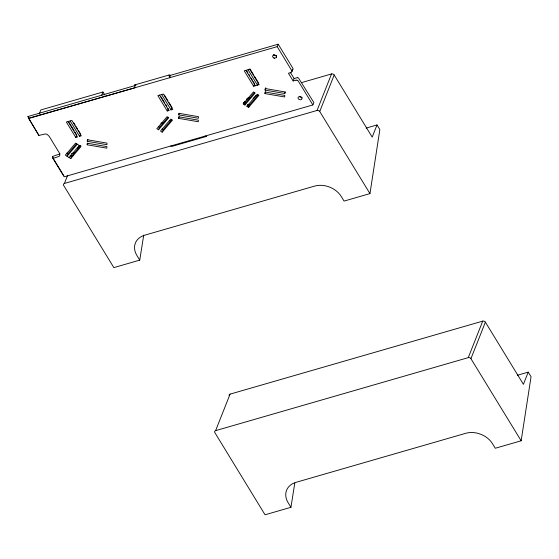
<?xml version="1.0" encoding="UTF-8"?>
<svg xmlns="http://www.w3.org/2000/svg" width="559" height="559" viewBox="0 0 559 559"><rect width="100%" height="100%" fill="white"/><g stroke="black" fill="none" stroke-linecap="round" stroke-linejoin="round"><path stroke-width="0.84" d="M87.176 144.795L87.225 143.216L106.881 146.584L106.832 148.17L87.176 144.795L87.819 143.174M87.288 141.315L87.337 139.736L106.986 143.104L106.937 144.69L87.288 141.315L87.931 139.694M178.642 118.361L178.691 116.782L198.347 120.157L198.298 121.736L178.642 118.361L179.285 116.74M178.754 114.881L178.803 113.302L198.452 116.677L198.403 118.256L178.754 114.881L179.397 113.26M284.804 93.493L284.852 91.914L265.197 88.539L265.148 90.125L284.804 93.493L285.446 91.872M292.993 69.071L293.014 68.932A2.201 1.677 21.6 0 0 293.014 68.729A2.306 1.761 21.6 0 0 292.979 68.547A1.873 1.432 21.6 0 0 292.93 68.359L278.186 44.21L170.502 75.325L169.077 75.004L134.558 84.982L135.019 87.735L28.635 118.263L38.885 135.418L45.51 133.929A4.109 3.13 21.6 0 1 47.347 134.572L49.192 136.326L59.275 152.81L59.799 154.934A4.109 3.13 21.6 0 1 59.184 156.289L53.007 158.504L64.194 176.798L312.879 104.938L313.844 102.5L298.499 78.015A1.845 1.404 21.6 0 0 298.066 77.827L297.919 77.785A1.817 1.384 21.6 0 0 297.661 77.729M67.625 175.351L64.411 183.464A2.026 1.544 21.6 0 0 63.446 185.085L113.854 267.614L139.736 260.131L143.726 235.08M290.939 507.313L288.13 502.723A20.222 15.421 21.6 0 1 285.894 492.731A20.25 15.442 21.6 0 1 295.977 482.347L465.801 433.281A20.25 15.442 21.6 0 1 480.761 434.259A20.243 15.435 21.6 0 1 492.465 443.671L495.274 448.262L521.156 440.785L531.05 376.759L528.22 372.133L523.399 384.306L485.387 322.166A2.026 1.544 21.6 0 0 482.724 321.125L230.07 394.137L215.613 430.647A2.026 1.544 21.6 0 0 214.642 432.268L265.05 514.79L290.939 507.313L294.775 483.102M139.736 260.131L136.934 255.54A20.222 15.421 21.6 0 1 134.691 245.548A20.25 15.442 21.6 0 1 144.781 235.171L314.605 186.098A20.25 15.442 21.6 0 1 329.565 187.076A20.243 15.435 21.6 0 1 341.269 196.495L344.078 201.079L369.96 193.603L379.854 129.583L377.025 124.95L366.166 128.088M276.565 57.067L276.537 57.214A1.963 1.502 21.6 0 1 276.342 57.626L274.42 58.185M265.756 87.714L265.148 90.125L265.791 88.497M265.448 91.997L265.043 93.605L284.699 96.973L284.748 95.393L265.092 92.025L265.043 93.605L265.686 91.983M292.958 69.211L292.154 70.029M39.228 114.008L40.835 109.948L102.961 91.997L104.771 94.96M38.885 135.418L29.089 118.997M53.007 158.504L52.413 156.513L60.148 153.858M76.625 143.67L68.002 153.781L67.038 156.22L70.727 158.602L80.971 146.591L75.605 143.125L65.361 155.136L67.038 156.22L77.282 144.208M70.161 120.954L79.574 136.34L81.3 135.837L71.887 120.458L66.367 122.051L75.779 137.437L76.737 134.998L74.948 132.071M70.727 158.602L71.692 156.171L80.859 145.417M79.574 136.34L80.538 133.901M78.232 148.575L78.868 146.954L80.545 146.472M101.675 95.24L102.961 91.997M170.502 75.325L169.538 77.764L169.077 75.004M158.504 129.786L168.748 117.774L167.071 116.691L156.827 128.703L158.504 129.786L159.469 127.354L168.091 117.236M167.246 111.003L168.203 108.572L168.972 110.507L167.246 111.003L157.834 95.617L163.354 94.024L172.766 109.41L171.04 109.906L161.628 94.52M162.194 132.169L172.438 120.157L170.761 119.074L160.517 131.085L162.194 132.169L163.158 129.737L171.788 119.619M171.04 109.906L172.004 107.475L168.867 102.346M243.864 102.318L243.221 103.946L244.898 105.029L255.142 93.018L253.465 91.935L243.221 103.946L245.359 101.193M254.492 92.48L245.862 102.59L244.898 105.029L244.332 102.213M253.639 86.24L259.159 84.647L249.747 69.26L244.227 70.86L253.639 86.24L254.604 83.808M246.917 106.329L257.161 94.317L258.838 95.393L248.594 107.412L246.917 106.329L247.56 104.701M258.181 94.862L249.559 104.973L248.594 107.412L248.021 104.596M258.398 82.711L257.433 85.143L248.028 69.763M28.537 118.508L277.222 46.642L278.186 44.21M277.222 46.642L292.05 71.161A2.201 1.677 21.6 0 1 292.05 71.363L291.365 72.384A2.096 1.6 21.6 0 1 291.19 72.467L288.43 73.264L293.14 80.964L294.104 78.526L297.046 77.708A1.88 1.432 21.6 0 1 297.276 77.694A2.306 1.761 21.6 0 1 297.493 77.701M64.411 183.464L317.072 110.451L331.529 73.942A2.026 1.544 21.6 0 1 334.191 74.983L372.203 137.123L377.025 124.95M369.96 193.603L319.734 111.493L334.191 74.983M215.613 430.647L468.267 357.634L482.724 321.125M521.156 440.785L470.93 358.675L485.387 322.166M246.428 99.816L247.49 98.44M69.05 157.519L79.294 145.508M253.101 98.503L254.841 96.707M302.077 97.21L301.741 97.308A2.11 1.607 21.6 0 1 301.175 97.343L300.057 97A2.04 1.558 21.6 0 1 299.456 96.518L298.261 97.161A1.963 1.502 21.6 0 0 298.073 97.573L298.045 97.727A2.04 1.558 21.6 0 0 298.122 98.335L298.492 98.95A2.04 1.558 21.6 0 0 299.093 99.432L300.211 99.775A2.11 1.607 21.6 0 0 300.777 99.74L301.112 99.642A2.11 1.607 21.6 0 0 301.539 99.39L301.972 98.601A2.061 1.572 21.6 0 0 301.937 98.132L301.888 97.972M28.635 118.263L27.95 116.524L135.145 85.541M75.779 137.437L77.498 136.934L68.093 121.555M293.14 80.964L296.081 80.14M160.859 123.26L164.206 122.295M169.223 120.842L171.732 120.115M247.029 98.363L250.376 97.392M255.393 95.945L257.909 95.219M301.406 82.648L331.529 73.942M71.454 153.592L74.794 152.628M70.462 156.108L72.963 155.381M517.361 375.271L528.22 372.133M276.502 55.732L275.384 55.746A1.963 1.502 21.6 0 1 274.825 55.558L274.651 55.46A2.054 1.565 21.6 0 1 274.05 54.985A2.11 1.607 21.6 0 1 274.434 55.006L275.517 55.355M299.421 96.553L300.19 96.609A1.963 1.502 21.6 0 1 300.749 96.798L300.924 96.896A2.054 1.565 21.6 0 1 301.518 97.371M134.558 84.982L135.984 85.303M205.195 136.054L206.613 136.375L172.102 146.353L170.677 146.032M273.861 57.989L273.686 57.898A2.054 1.565 21.6 0 1 273.085 57.416L272.722 56.815A2.054 1.565 21.6 0 1 272.624 56.166L273.072 55.397A2.11 1.607 21.6 0 1 273.498 55.145M297.507 80.433L298.024 80.796A2.18 1.663 21.6 0 1 298.213 80.999L312.879 104.938M244.744 101.871L245.862 102.59M248.441 104.253L249.559 104.973M158.351 126.627L159.469 127.354M162.04 129.017L163.158 129.737M66.884 153.061L68.002 153.781M70.015 155.088L71.692 156.171M276.111 55.837L276.481 56.438M274.05 54.985L273.749 54.537M290.247 72.23L294.104 78.526M249.887 68.792L253.472 74.654M254.366 76.115L257.951 81.977M246.533 70.623L247.882 72.817M248.776 74.284L249.67 75.751M251.019 77.946L252.361 80.147M253.262 81.614L254.156 83.074M245.953 70.357L255.365 85.744M164.388 95.016L167.973 100.879M161.034 96.847L164.619 102.709M165.52 104.177L166.862 106.371M159.56 95.121L168.972 110.507M73.816 122.917L75.158 125.111M76.052 126.579L77.401 128.773M78.295 130.24L80.091 133.175M68.673 121.813L74.054 130.603M27.95 116.524L28.851 117.991M52.413 156.513L53.308 157.98M53.098 158.26L63.845 175.826M292.008 70.93L291.861 70.581L292.036 71.077M468.267 357.634A2.026 1.544 21.6 0 1 470.93 358.675M229.043 395.339A2.026 1.544 21.6 0 1 230.07 394.137M274.497 58.164A1.963 1.502 21.6 0 1 273.938 57.968M273.582 55.208A1.963 1.502 21.6 0 1 274.099 55.082M275.545 55.32A2.054 1.565 21.6 0 1 276.146 55.802M276.523 56.424A2.054 1.565 21.6 0 1 276.607 57.053M296.081 80.14A2.159 1.649 21.6 0 1 296.424 80.133L296.57 80.14A2.047 1.565 21.6 0 1 296.85 80.189L297.102 80.265A1.789 1.37 21.6 0 1 297.395 80.377M301.483 97.343A1.963 1.502 21.6 0 1 301.853 97.951M317.072 110.451A2.026 1.544 21.6 0 1 319.734 111.493M77.904 148.575A2.026 1.544 21.6 0 1 78.868 146.954M291.966 70.79L291.987 70.867"/></g></svg>
